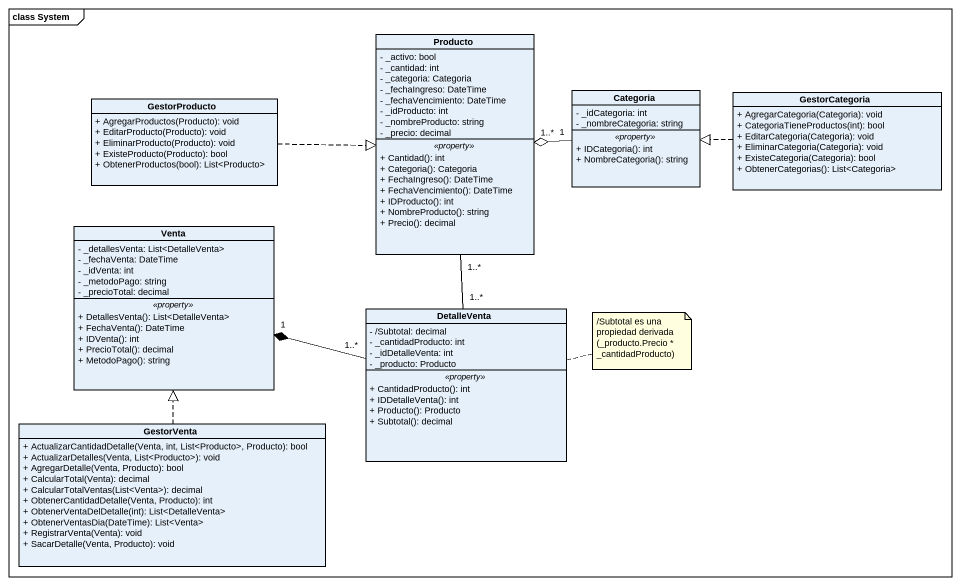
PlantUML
@startuml
mainframe class System
hide circle
hide empty members
skinparam classAttributeIconSize 0
class Producto {
  - _activo: bool
  - _cantidad: int
  - _categoria: Categoria
  - _fechaIngreso: DateTime
  - _fechaVencimiento: DateTime
  - _idProducto: int
  - _nombreProducto: string
  - _precio: decimal
  .. <<property>> ..
  + Cantidad(): int
  + Categoria(): Categoria
  + FechaIngreso(): DateTime
  + FechaVencimiento(): DateTime
  + IDProducto(): int
  + NombreProducto(): string
  + Precio(): decimal
}
class GestorProducto {
  + AgregarProductos(Producto): void
  + EditarProducto(Producto): void
  + EliminarProducto(Producto): void
  + ExisteProducto(Producto): bool
  + ObtenerProductos(bool): List<Producto>
}
class Categoria {
  - _idCategoria: int
  - _nombreCategoria: string
  .. <<property>> ..
  + IDCategoria(): int
  + NombreCategoria(): string
}
class GestorCategoria {
  + AgregarCategoria(Categoria): void
  + CategoriaTieneProductos(int): bool
  + EditarCategoria(Categoria): void
  + EliminarCategoria(Categoria): void
  + ExisteCategoria(Categoria): bool
  + ObtenerCategorias(): List<Categoria>
}
class Venta {
  - _detallesVenta: List<DetalleVenta>
  - _fechaVenta: DateTime
  - _idVenta: int
  - _metodoPago: string
  - _precioTotal: decimal
  .. <<property>> ..
  + DetallesVenta(): List<DetalleVenta>
  + FechaVenta(): DateTime
  + IDVenta(): int
  + PrecioTotal(): decimal
  + MetodoPago(): string
}
class DetalleVenta {
  - /Subtotal: decimal
  - _cantidadProducto: int
  - _idDetalleVenta: int
  - _producto: Producto
  .. <<property>> ..
  + CantidadProducto(): int
  + IDDetalleVenta(): int
  + Producto(): Producto
  + Subtotal(): decimal
}
class GestorVenta {
  + ActualizarCantidadDetalle(Venta, int, List<Producto>, Producto): bool
  + ActualizarDetalles(Venta, List<Producto>): void
  + AgregarDetalle(Venta, Producto): bool
  + CalcularTotal(Venta): decimal
  + CalcularTotalVentas(List<Venta>): decimal
  + ObtenerCantidadDetalle(Venta, Producto): int
  + ObtenerVentaDelDetalle(int): List<DetalleVenta>
  + ObtenerVentasDia(DateTime): List<Venta>
  + RegistrarVenta(Venta): void
  + SacarDetalle(Venta, Producto): void
}
Producto "1..*" -- "1..*" DetalleVenta
GestorProducto .right.|> Producto
Categoria "1" -left-o "1..*" Producto
GestorCategoria .left.|> Categoria
DetalleVenta "1..*" -left-* "1" Venta
GestorVenta .up.|> Venta
note right of DetalleVenta : /Subtotal es una propiedad derivada (_producto.Precio * _cantidadProducto)
@enduml
